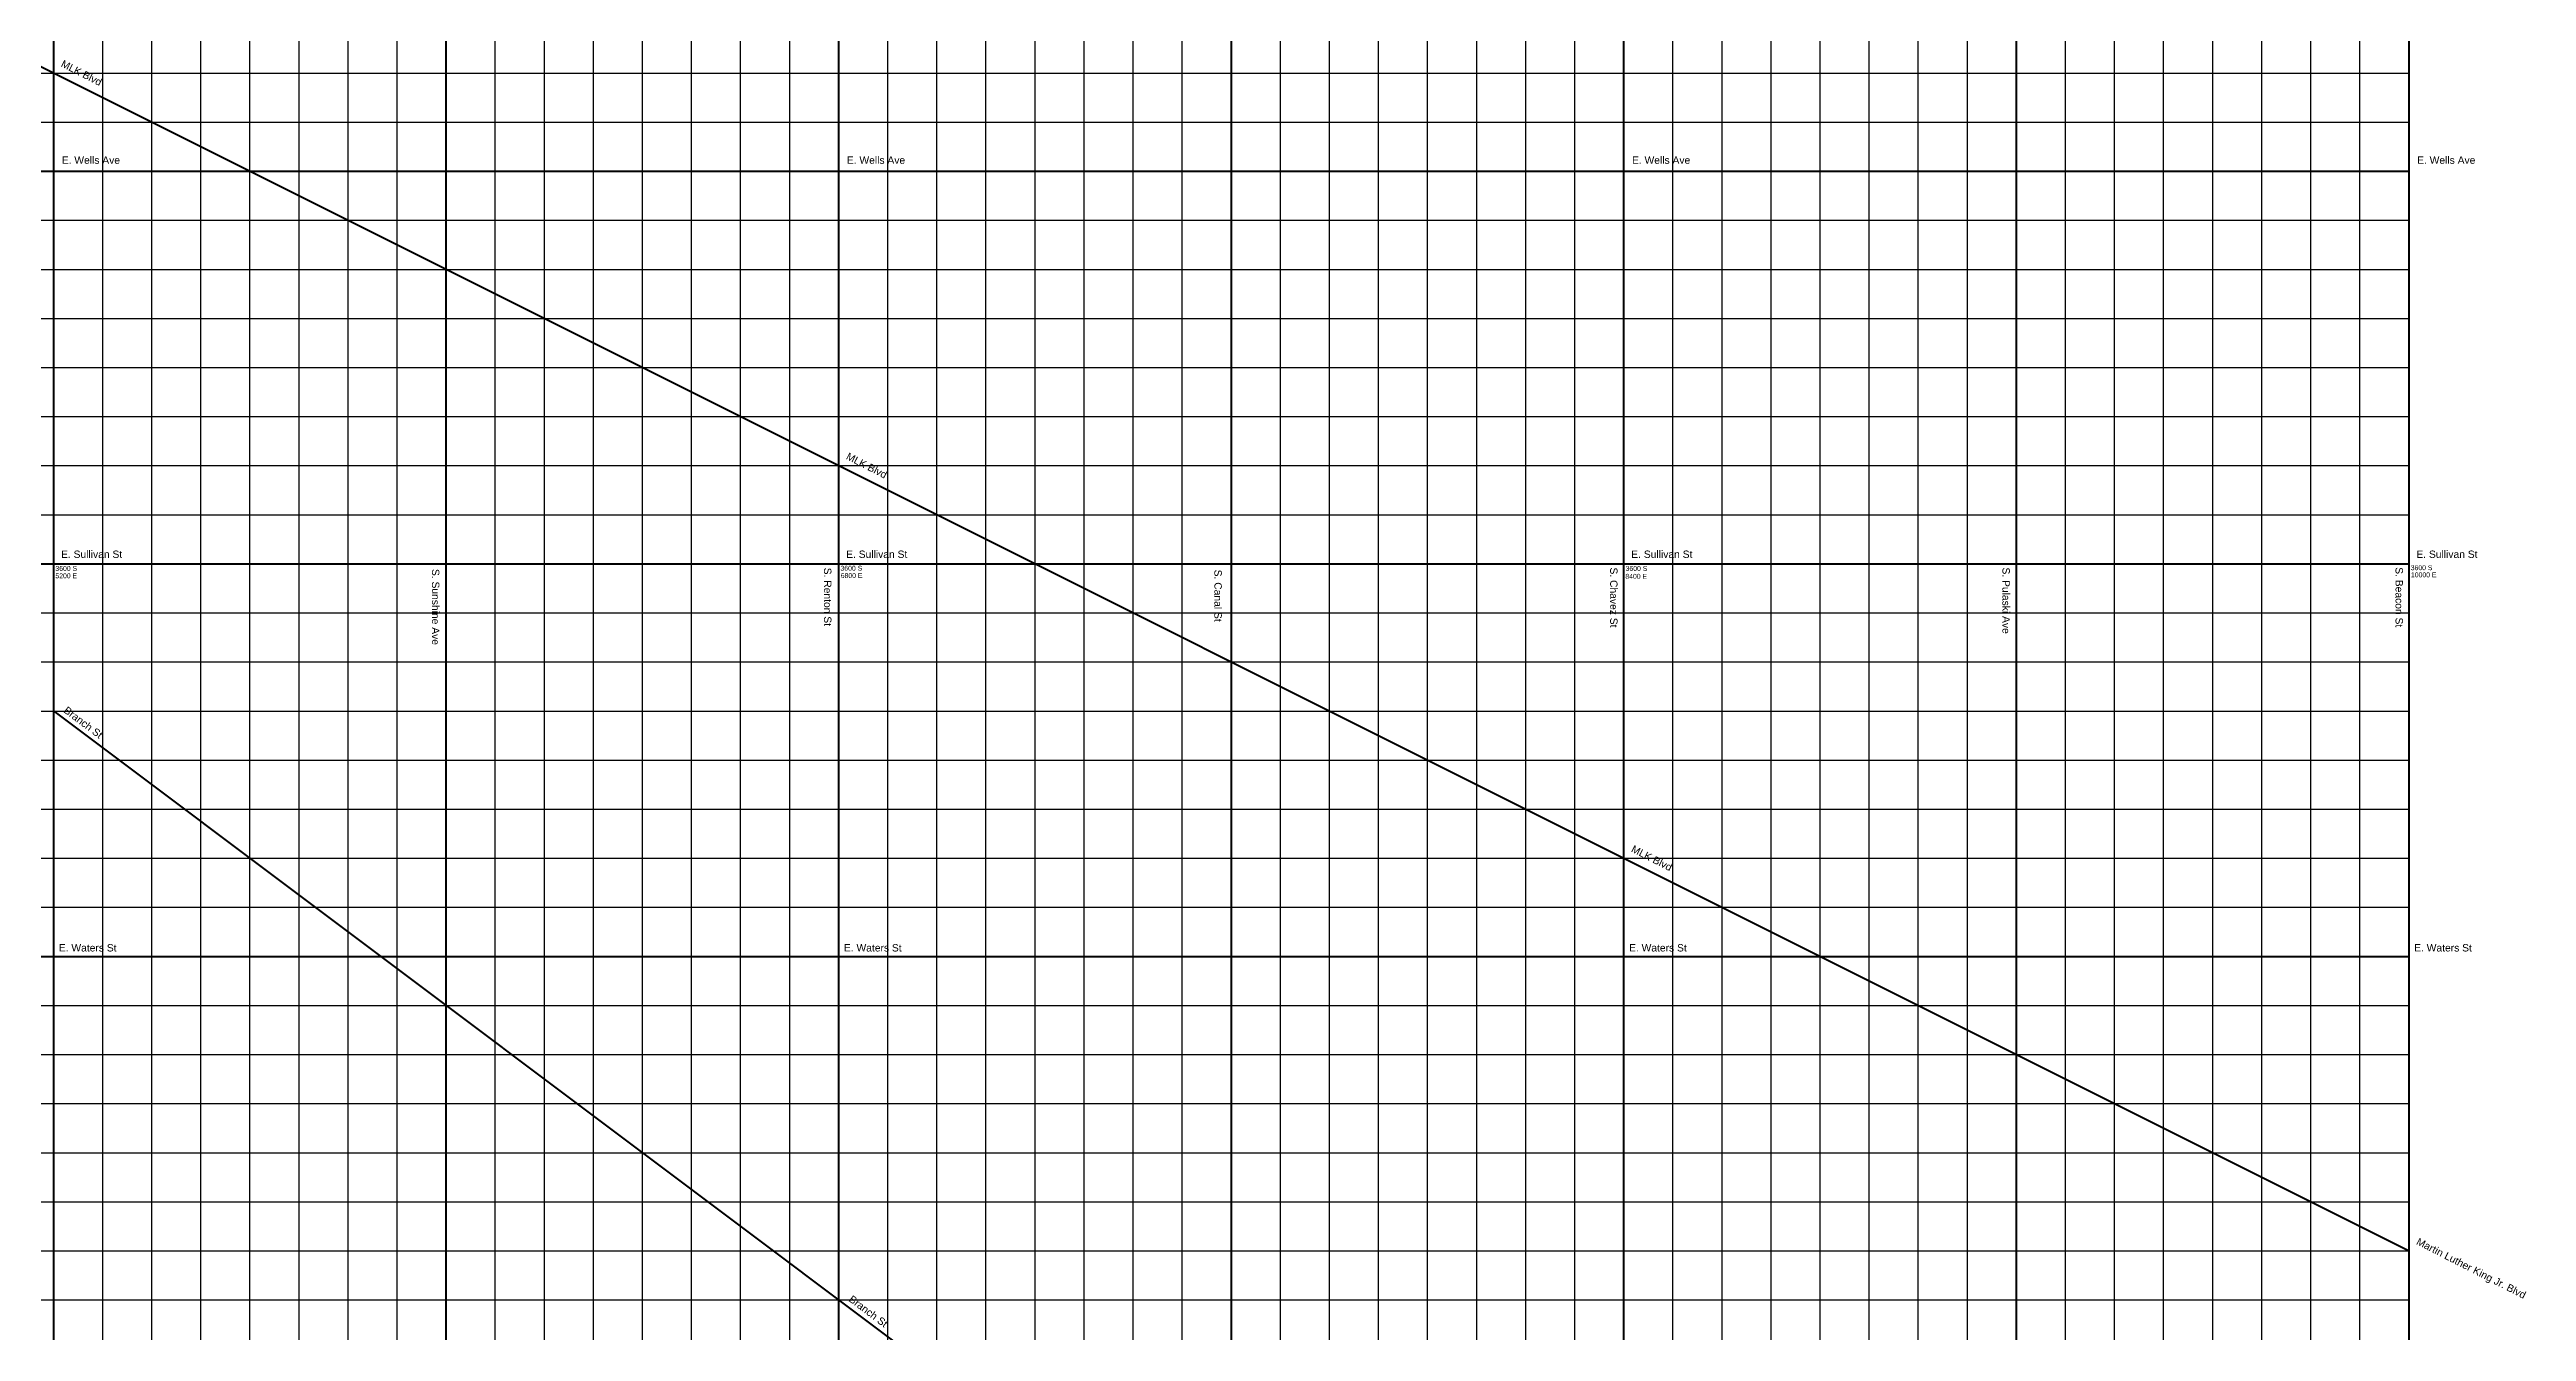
# Model space of a CAD drawing. Header units: inches. Extents: x -196 to 213, y -195 to 213.
# Drawn here: x 111.8 to 212.8, y -95.3 to -43 of the extents above; entities that cross this region are included whole.
import ezdxf

# ---------------------------------------------------------------- set-up
doc = ezdxf.new("R2010")
doc.units = ezdxf.units.IN
doc.header["$MEASUREMENT"] = 0
for name, color, linetype, lineweight in [('dia-major-st', 7, 'Continuous', 80), ('streets-major', 7, 'Continuous', 80), ('streets-minor', 7, 'Continuous', 30), ('text', 7, 'Continuous', 30)]:
    doc.layers.add(name, color=color, linetype=linetype, lineweight=lineweight)
doc.styles.get("Standard").update_dxf_attribs({"font": 'arial.ttf'})

msp = doc.modelspace()

# ---------------------------------------------------------------- linework, layer by layer
at = {"layer": 'dia-major-st'}
for p, q in [((16, 4), (208, -92)), ((112, -70), (208, -142))]:
    msp.add_line(p, q, dxfattribs=at)
at = {"layer": 'streets-major'}
for p, q in [((112, -192), (112, 208)), ((128, -192), (128, 208)), ((192, -192), (192, 208)), ((144, -192), (144, 144)), ((176, -192), (176, 142)), ((160, -192), (160, 134)), ((208, -92), (208, 8)), ((-192, -48), (208, -48)), ((-192, -64), (208, -64)), ((-192, -80), (208, -80)), ((208, -192), (208, -92))]:
    msp.add_line(p, q, dxfattribs=at)
at = {"layer": 'streets-minor'}
for p, q in [((114, -192), (114, 208)), ((116, -192), (116, 208)), ((118, -192), (118, 208)), ((120, -192), (120, 208)), ((122, -192), (122, 208)), ((124, -192), (124, 208)), ((126, -192), (126, 208)), ((130, -192), (130, 208)), ((132, -192), (132, 208)), ((134, -192), (134, 208)), ((136, -192), (136, 208)), ((138, -192), (138, 208)), ((140, -192), (140, 208)), ((142, -192), (142, 208)), ((172, -192), (172, 142)), ((174, -192), (174, 142)), ((178, -192), (178, 142)), ((180, -192), (180, 142)), ((182, -192), (182, 142)), ((184, -192), (184, 142)), ((188, -192), (188, 142)), ((190, -192), (190, 142)), ((186, -192), (186, 140)), ((146, -192), (146, 134)), ((148, -192), (148, 134)), ((150, -192), (150, 134)), ((152, -192), (152, 134)), ((154, -192), (154, 134)), ((156, -192), (156, 134)), ((158, -192), (158, 134)), ((162, -192), (162, 134)), ((164, -192), (164, 134)), ((166, -192), (166, 134)), ((168, -192), (168, 134)), ((170, -192), (170, 134)), ((194, -192), (194, 80)), ((196, -192), (196, 80)), ((198, -192), (198, 80)), ((200, -192), (200, 80)), ((202, -192), (202, 80)), ((204, -192), (204, 80)), ((206, -192), (206, 80)), ((-192, -44), (208, -44)), ((-192, -46), (208, -46)), ((-192, -50), (208, -50)), ((-192, -52), (208, -52)), ((-192, -54), (208, -54)), ((-192, -56), (208, -56)), ((-192, -58), (208, -58)), ((-192, -60), (208, -60)), ((-192, -62), (208, -62)), ((-192, -66), (208, -66)), ((-192, -68), (208, -68)), ((-192, -70), (208, -70)), ((-192, -72), (208, -72)), ((-192, -74), (208, -74)), ((-192, -76), (208, -76)), ((-192, -78), (208, -78)), ((-192, -82), (208, -82)), ((-192, -84), (208, -84)), ((-192, -86), (208, -86)), ((-192, -88), (208, -88)), ((-192, -90), (208, -90)), ((-192, -92), (208, -92)), ((-192, -94), (208, -94))]:
    msp.add_line(p, q, dxfattribs=at)

# ---------------------------------------------------------------- texts
at = {"layer": 'text'}
for s, rotation, p in [('MLK Blvd', 333, (112.27, -43.72)), ('MLK Blvd', 333, (144.27, -59.72)), ('S. Sunshine Ave', 270, (127.42, -64.21)), ('S. Renton St', 270, (143.4, -64.16)), ('S. Canal St', 270, (159.31, -64.24)), ('S. Chavez St', 270, (175.44, -64.15)), ('S. Pulaski Ave', 270, (191.43, -64.15)), ('S. Beacon St', 270, (207.45, -64.14)), ('Branch St', 323, (112.38, -70.03)), ('MLK Blvd', 333, (176.27, -75.72)), ('Martin Luther King Jr. Blvd', 333, (208.27, -91.72)), ('Branch St', 323, (144.38, -94.03))]:
    msp.add_text(s, height=0.3, rotation=rotation, dxfattribs=at).set_placement(p)
for s, height, p in [('E. Wells Ave', 0.3, (112.33, -47.7)), ('E. Wells Ave', 0.3, (144.33, -47.7)), ('E. Wells Ave', 0.3, (176.33, -47.7)), ('E. Wells Ave', 0.3, (208.33, -47.7)), ('E. Sullivan St', 0.3, (112.3, -63.76)), ('E. Sullivan St', 0.3, (144.3, -63.76)), ('E. Sullivan St', 0.3, (176.3, -63.76)), ('E. Sullivan St', 0.3, (208.3, -63.76)), ('3600 S', 0.2, (112.07, -64.29)), ('5200 E', 0.2, (112.07, -64.59)), ('3600 S', 0.2, (144.07, -64.28)), ('6800 E', 0.2, (144.08, -64.58)), ('8400 E', 0.2, (176.06, -64.61)), ('3600 S', 0.2, (176.07, -64.29)), ('3600 S', 0.2, (208.07, -64.26)), ('10000 E', 0.2, (208.08, -64.55)), ('E. Waters St', 0.3, (112.21, -79.8)), ('E. Waters St', 0.3, (144.21, -79.8)), ('E. Waters St', 0.3, (176.21, -79.8)), ('E. Waters St', 0.3, (208.21, -79.8))]:
    msp.add_text(s, height=height, dxfattribs=at).set_placement(p)

doc.saveas('drawing.dxf')
